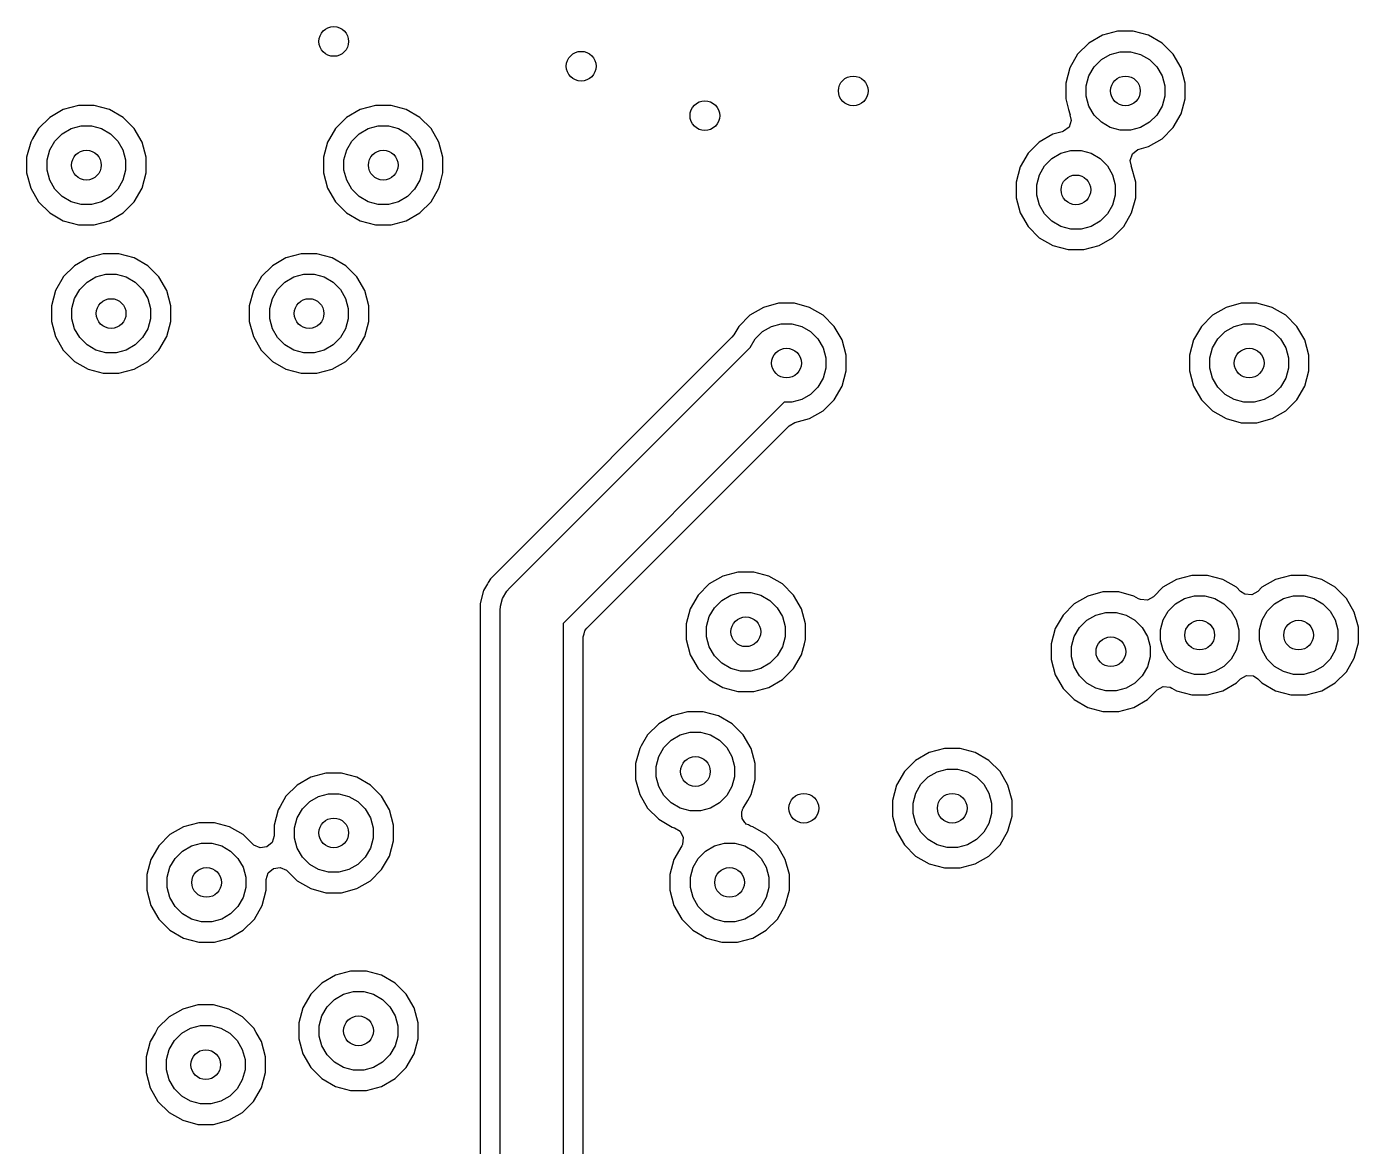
# Model space of a CAD drawing. Extents: x 0.98 to 8.09, y -3.46 to -0.83.
# Drawn here: x 4.533 to 5.063, y -1.975 to -1.53 of the extents above; entities that cross this region are included whole.
import ezdxf

# ---------------------------------------------------------------- set-up
doc = ezdxf.new("R2010")
doc.units = 0
doc.header["$MEASUREMENT"] = 0
doc.layers.add('BLACK', color=7, linetype='CONTINUOUS')

msp = doc.modelspace()

# ---------------------------------------------------------------- linework, layer by layer
at = {"layer": 'BLACK', "linetype": 'CONTINUOUS'}
for p, q in [((4.95588, -1.5361), (4.95145, -1.54052)), ((4.9613, -1.53297), (4.95588, -1.5361)), ((4.95588, -1.5361), (4.95588, -1.5361)), ((4.96734, -1.53135), (4.9613, -1.53297)), ((4.9613, -1.53297), (4.9613, -1.53297)), ((4.9613, -1.53297), (4.9613, -1.53297)), ((4.9736, -1.53135), (4.96734, -1.53135)), ((4.97965, -1.53297), (4.9736, -1.53135)), ((4.98507, -1.5361), (4.97965, -1.53297)), ((4.98949, -1.54052), (4.98507, -1.5361)), ((4.95145, -1.54052), (4.94832, -1.54594)), ((4.95145, -1.54052), (4.95145, -1.54052)), ((4.96089, -1.54262), (4.96445, -1.54057)), ((4.96445, -1.54057), (4.96842, -1.5395)), ((4.96842, -1.5395), (4.97253, -1.5395)), ((4.97253, -1.5395), (4.9765, -1.54057)), ((4.9765, -1.54057), (4.98006, -1.54262)), ((4.99262, -1.54594), (4.98949, -1.54052)), ((4.94832, -1.54594), (4.9467, -1.55199)), ((4.95592, -1.54909), (4.95798, -1.54553)), ((4.95798, -1.54553), (4.96089, -1.54262)), ((4.98006, -1.54262), (4.98297, -1.54553)), ((4.98297, -1.54553), (4.98502, -1.54909)), ((4.99424, -1.55199), (4.99262, -1.54594)), ((4.9467, -1.55199), (4.9467, -1.55825)), ((4.95486, -1.55306), (4.95592, -1.54909)), ((4.98502, -1.54909), (4.98609, -1.55306)), ((4.99424, -1.55825), (4.99424, -1.55199)), ((4.95486, -1.55717), (4.95486, -1.55306)), ((4.95592, -1.56114), (4.95486, -1.55717)), ((4.98609, -1.55717), (4.98502, -1.56114)), ((4.98609, -1.55306), (4.98609, -1.55717)), ((4.54791, -1.5625), (4.54249, -1.56563)), ((4.55396, -1.56088), (4.54791, -1.5625)), ((4.54791, -1.5625), (4.54791, -1.5625)), ((4.54791, -1.5625), (4.54791, -1.5625)), ((4.56022, -1.56088), (4.55396, -1.56088)), ((4.56626, -1.5625), (4.56022, -1.56088)), ((4.57168, -1.56563), (4.56626, -1.5625)), ((4.66602, -1.5625), (4.6606, -1.56563)), ((4.67207, -1.56088), (4.66602, -1.5625)), ((4.66602, -1.5625), (4.66602, -1.5625)), ((4.66602, -1.5625), (4.66602, -1.5625)), ((4.67833, -1.56088), (4.67207, -1.56088)), ((4.68437, -1.5625), (4.67833, -1.56088)), ((4.68979, -1.56563), (4.68437, -1.5625)), ((4.9467, -1.55825), (4.94784, -1.5625)), ((4.94784, -1.5625), (4.94832, -1.56429)), ((4.95798, -1.5647), (4.95592, -1.56114)), ((4.98502, -1.56114), (4.98297, -1.5647)), ((4.99262, -1.56429), (4.99424, -1.55825)), ((4.54249, -1.56563), (4.53807, -1.57005)), ((4.54249, -1.56563), (4.54249, -1.56563)), ((4.57611, -1.57005), (4.57168, -1.56563)), ((4.6606, -1.56563), (4.65618, -1.57005)), ((4.6606, -1.56563), (4.6606, -1.56563)), ((4.69422, -1.57005), (4.68979, -1.56563)), ((4.94892, -1.56687), (4.94802, -1.56947)), ((4.94832, -1.56429), (4.94845, -1.56459)), ((4.94845, -1.56459), (4.94837, -1.56462)), ((4.94837, -1.56462), (4.94892, -1.56687)), ((4.96089, -1.56761), (4.95798, -1.5647)), ((4.96445, -1.56967), (4.96089, -1.56761)), ((4.98006, -1.56761), (4.9765, -1.56967)), ((4.98297, -1.5647), (4.98006, -1.56761)), ((4.98949, -1.56971), (4.99262, -1.56429)), ((4.53807, -1.57005), (4.53571, -1.57414)), ((4.53807, -1.57005), (4.53807, -1.57005)), ((4.54459, -1.57506), (4.5475, -1.57215)), ((4.5475, -1.57215), (4.55106, -1.5701)), ((4.55106, -1.5701), (4.55503, -1.56903)), ((4.55503, -1.56903), (4.55914, -1.56903)), ((4.55914, -1.56903), (4.56311, -1.5701)), ((4.56311, -1.5701), (4.56667, -1.57215)), ((4.56667, -1.57215), (4.56958, -1.57506)), ((4.57923, -1.57547), (4.57611, -1.57005)), ((4.65618, -1.57005), (4.65382, -1.57414)), ((4.65618, -1.57005), (4.65618, -1.57005)), ((4.6627, -1.57506), (4.66561, -1.57215)), ((4.66561, -1.57215), (4.66917, -1.5701)), ((4.66917, -1.5701), (4.67314, -1.56903)), ((4.67314, -1.56903), (4.67725, -1.56903)), ((4.67725, -1.56903), (4.68122, -1.5701)), ((4.68122, -1.5701), (4.68478, -1.57215)), ((4.68478, -1.57215), (4.68769, -1.57506)), ((4.69734, -1.57547), (4.69422, -1.57005)), ((4.94161, -1.57234), (4.93619, -1.57547)), ((4.9453, -1.57135), (4.94161, -1.57234)), ((4.94586, -1.57117), (4.9453, -1.57135)), ((4.94802, -1.56947), (4.94586, -1.57117)), ((4.96842, -1.57073), (4.96445, -1.56967)), ((4.97253, -1.57073), (4.96842, -1.57073)), ((4.9765, -1.56967), (4.97253, -1.57073)), ((4.98507, -1.57414), (4.98949, -1.56971)), ((4.53494, -1.57547), (4.53332, -1.58152)), ((4.53571, -1.57414), (4.53494, -1.57547)), ((4.54147, -1.58259), (4.54254, -1.57862)), ((4.54254, -1.57862), (4.54459, -1.57506)), ((4.56958, -1.57506), (4.57164, -1.57862)), ((4.57164, -1.57862), (4.5727, -1.58259)), ((4.58085, -1.58152), (4.57923, -1.57547)), ((4.65305, -1.57547), (4.65143, -1.58152)), ((4.65382, -1.57414), (4.65305, -1.57547)), ((4.65958, -1.58259), (4.66065, -1.57862)), ((4.66065, -1.57862), (4.6627, -1.57506)), ((4.68769, -1.57506), (4.68975, -1.57862)), ((4.68975, -1.57862), (4.69081, -1.58259)), ((4.69896, -1.58152), (4.69734, -1.57547)), ((4.93619, -1.57547), (4.93177, -1.57989)), ((4.93619, -1.57547), (4.93619, -1.57547)), ((4.97324, -1.58014), (4.9754, -1.57844)), ((4.9754, -1.57844), (4.97596, -1.57826)), ((4.97596, -1.57826), (4.97965, -1.57727)), ((4.97965, -1.57727), (4.98507, -1.57414)), ((4.53332, -1.58152), (4.53332, -1.58777)), ((4.54147, -1.5867), (4.54147, -1.58259)), ((4.5727, -1.58259), (4.5727, -1.5867)), ((4.58085, -1.58777), (4.58085, -1.58152)), ((4.65143, -1.58152), (4.65143, -1.58777)), ((4.65958, -1.5867), (4.65958, -1.58259)), ((4.69081, -1.58259), (4.69081, -1.5867)), ((4.69896, -1.58777), (4.69896, -1.58152)), ((4.93177, -1.57989), (4.92864, -1.58531)), ((4.93177, -1.57989), (4.93177, -1.57989)), ((4.93829, -1.5849), (4.9412, -1.58199)), ((4.9412, -1.58199), (4.94476, -1.57994)), ((4.94476, -1.57994), (4.94873, -1.57887)), ((4.94873, -1.57887), (4.95284, -1.57887)), ((4.95284, -1.57887), (4.95681, -1.57994)), ((4.95681, -1.57994), (4.96037, -1.58199)), ((4.96037, -1.58199), (4.96328, -1.5849)), ((4.97234, -1.58274), (4.97324, -1.58014)), ((4.97289, -1.58499), (4.97234, -1.58274)), ((4.53332, -1.58777), (4.53494, -1.59382)), ((4.54254, -1.59067), (4.54147, -1.5867)), ((4.5727, -1.5867), (4.57164, -1.59067)), ((4.57923, -1.59382), (4.58085, -1.58777)), ((4.65143, -1.58777), (4.65305, -1.59382)), ((4.66065, -1.59067), (4.65958, -1.5867)), ((4.69081, -1.5867), (4.68975, -1.59067)), ((4.698, -1.59136), (4.69896, -1.58777)), ((4.92864, -1.58531), (4.92702, -1.59136)), ((4.92864, -1.58531), (4.92864, -1.58531)), ((4.93517, -1.59243), (4.93624, -1.58846)), ((4.93624, -1.58846), (4.93829, -1.5849)), ((4.96328, -1.5849), (4.96534, -1.58846)), ((4.96534, -1.58846), (4.9664, -1.59243)), ((4.97281, -1.58502), (4.97289, -1.58499)), ((4.97294, -1.58531), (4.97281, -1.58502)), ((4.97456, -1.59136), (4.97294, -1.58531)), ((4.97294, -1.58531), (4.97294, -1.58531)), ((4.97294, -1.58531), (4.97294, -1.58531)), ((4.53494, -1.59382), (4.53807, -1.59924)), ((4.54459, -1.59423), (4.54254, -1.59067)), ((4.5475, -1.59714), (4.54459, -1.59423)), ((4.56958, -1.59423), (4.56667, -1.59714)), ((4.57164, -1.59067), (4.56958, -1.59423)), ((4.57611, -1.59924), (4.57923, -1.59382)), ((4.65305, -1.59382), (4.65618, -1.59924)), ((4.6627, -1.59423), (4.66065, -1.59067)), ((4.66561, -1.59714), (4.6627, -1.59423)), ((4.68769, -1.59423), (4.68478, -1.59714)), ((4.68975, -1.59067), (4.68769, -1.59423)), ((4.69422, -1.59924), (4.69734, -1.59382)), ((4.69734, -1.59382), (4.698, -1.59136)), ((4.92702, -1.59136), (4.92702, -1.59762)), ((4.93517, -1.59654), (4.93517, -1.59243)), ((4.9664, -1.59243), (4.9664, -1.59654)), ((4.97456, -1.59762), (4.97456, -1.59136)), ((4.53807, -1.59924), (4.54249, -1.60366)), ((4.55106, -1.59919), (4.5475, -1.59714)), ((4.55503, -1.60026), (4.55106, -1.59919)), ((4.56311, -1.59919), (4.55914, -1.60026)), ((4.56667, -1.59714), (4.56311, -1.59919)), ((4.57168, -1.60366), (4.57611, -1.59924)), ((4.65618, -1.59924), (4.6606, -1.60366)), ((4.66917, -1.59919), (4.66561, -1.59714)), ((4.67314, -1.60026), (4.66917, -1.59919)), ((4.68122, -1.59919), (4.67725, -1.60026)), ((4.68478, -1.59714), (4.68122, -1.59919)), ((4.68979, -1.60366), (4.69422, -1.59924)), ((4.92702, -1.59762), (4.92864, -1.60366)), ((4.93624, -1.60051), (4.93517, -1.59654)), ((4.9664, -1.59654), (4.96534, -1.60051)), ((4.97294, -1.60366), (4.97456, -1.59762)), ((4.54249, -1.60366), (4.54791, -1.60679)), ((4.55914, -1.60026), (4.55503, -1.60026)), ((4.56626, -1.60679), (4.57168, -1.60366)), ((4.6606, -1.60366), (4.66602, -1.60679)), ((4.67725, -1.60026), (4.67314, -1.60026)), ((4.68437, -1.60679), (4.68979, -1.60366)), ((4.92864, -1.60366), (4.93177, -1.60908)), ((4.93829, -1.60407), (4.93624, -1.60051)), ((4.9412, -1.60698), (4.93829, -1.60407)), ((4.96328, -1.60407), (4.96037, -1.60698)), ((4.96534, -1.60051), (4.96328, -1.60407)), ((4.96981, -1.60908), (4.97294, -1.60366)), ((4.54791, -1.60679), (4.55396, -1.60841)), ((4.55396, -1.60841), (4.55396, -1.60841)), ((4.55396, -1.60841), (4.56022, -1.60841)), ((4.56022, -1.60841), (4.56626, -1.60679)), ((4.56022, -1.60841), (4.56022, -1.60841)), ((4.66602, -1.60679), (4.67207, -1.60841)), ((4.67207, -1.60841), (4.67207, -1.60841)), ((4.67207, -1.60841), (4.67833, -1.60841)), ((4.67833, -1.60841), (4.68437, -1.60679)), ((4.67833, -1.60841), (4.67833, -1.60841)), ((4.93177, -1.60908), (4.93619, -1.61351)), ((4.94476, -1.60904), (4.9412, -1.60698)), ((4.94873, -1.6101), (4.94476, -1.60904)), ((4.95284, -1.6101), (4.94873, -1.6101)), ((4.95681, -1.60904), (4.95284, -1.6101)), ((4.96037, -1.60698), (4.95681, -1.60904)), ((4.96538, -1.61351), (4.96981, -1.60908)), ((4.93619, -1.61351), (4.94161, -1.61664)), ((4.95996, -1.61664), (4.96538, -1.61351)), ((4.5638, -1.61993), (4.55776, -1.62155)), ((4.57006, -1.61993), (4.5638, -1.61993)), ((4.5761, -1.62155), (4.57006, -1.61993)), ((4.64254, -1.61993), (4.6365, -1.62155)), ((4.6488, -1.61993), (4.64254, -1.61993)), ((4.65484, -1.62155), (4.6488, -1.61993)), ((4.94161, -1.61664), (4.94766, -1.61826)), ((4.94766, -1.61826), (4.94766, -1.61826)), ((4.94766, -1.61826), (4.95392, -1.61826)), ((4.95392, -1.61826), (4.95996, -1.61664)), ((4.95392, -1.61826), (4.95392, -1.61826)), ((4.55234, -1.62468), (4.54791, -1.62911)), ((4.55776, -1.62155), (4.55234, -1.62468)), ((4.55234, -1.62468), (4.55234, -1.62468)), ((4.55776, -1.62155), (4.55776, -1.62155)), ((4.55776, -1.62155), (4.55776, -1.62155)), ((4.58152, -1.62468), (4.5761, -1.62155)), ((4.58595, -1.62911), (4.58152, -1.62468)), ((4.63108, -1.62468), (4.62665, -1.62911)), ((4.6365, -1.62155), (4.63108, -1.62468)), ((4.63108, -1.62468), (4.63108, -1.62468)), ((4.6365, -1.62155), (4.6365, -1.62155)), ((4.6365, -1.62155), (4.6365, -1.62155)), ((4.66026, -1.62468), (4.65484, -1.62155)), ((4.66469, -1.62911), (4.66026, -1.62468)), ((4.54782, -1.62926), (4.54478, -1.63453)), ((4.54791, -1.62911), (4.54782, -1.62926)), ((4.54791, -1.62911), (4.54791, -1.62911)), ((4.55444, -1.63411), (4.55734, -1.63121)), ((4.55734, -1.63121), (4.5609, -1.62915)), ((4.5609, -1.62915), (4.56487, -1.62809)), ((4.56487, -1.62809), (4.56898, -1.62809)), ((4.56898, -1.62809), (4.57296, -1.62915)), ((4.57296, -1.62915), (4.57652, -1.63121)), ((4.57652, -1.63121), (4.57942, -1.63411)), ((4.58908, -1.63453), (4.58595, -1.62911)), ((4.62656, -1.62926), (4.62352, -1.63453)), ((4.62665, -1.62911), (4.62656, -1.62926)), ((4.62665, -1.62911), (4.62665, -1.62911)), ((4.63318, -1.63411), (4.63608, -1.63121)), ((4.63608, -1.63121), (4.63964, -1.62915)), ((4.63964, -1.62915), (4.64361, -1.62809)), ((4.64361, -1.62809), (4.64772, -1.62809)), ((4.64772, -1.62809), (4.6517, -1.62915)), ((4.6517, -1.62915), (4.65526, -1.63121)), ((4.65526, -1.63121), (4.65816, -1.63411)), ((4.66782, -1.63453), (4.66469, -1.62911)), ((4.54478, -1.63453), (4.54316, -1.64057)), ((4.55238, -1.63767), (4.55444, -1.63411)), ((4.57942, -1.63411), (4.58148, -1.63767)), ((4.5907, -1.64057), (4.58908, -1.63453)), ((4.62352, -1.63453), (4.6219, -1.64057)), ((4.63112, -1.63767), (4.63318, -1.63411)), ((4.65816, -1.63411), (4.66022, -1.63767)), ((4.66944, -1.64057), (4.66782, -1.63453)), ((4.54316, -1.64057), (4.54316, -1.64683)), ((4.55132, -1.64165), (4.55238, -1.63767)), ((4.55132, -1.64576), (4.55132, -1.64165)), ((4.58148, -1.63767), (4.58254, -1.64165)), ((4.58254, -1.64165), (4.58254, -1.64576)), ((4.5907, -1.64683), (4.5907, -1.64057)), ((4.6219, -1.64057), (4.6219, -1.64683)), ((4.63006, -1.64165), (4.63112, -1.63767)), ((4.63006, -1.64576), (4.63006, -1.64165)), ((4.66022, -1.63767), (4.66128, -1.64165)), ((4.66128, -1.64165), (4.66128, -1.64576)), ((4.66944, -1.64683), (4.66944, -1.64057)), ((4.82646, -1.64124), (4.82104, -1.64437)), ((4.8325, -1.63962), (4.82646, -1.64124)), ((4.82646, -1.64124), (4.82646, -1.64124)), ((4.82646, -1.64124), (4.82646, -1.64124)), ((4.83876, -1.63962), (4.8325, -1.63962)), ((4.8448, -1.64124), (4.83876, -1.63962)), ((4.85022, -1.64437), (4.8448, -1.64124)), ((5.01051, -1.64124), (5.00509, -1.64437)), ((5.01656, -1.63962), (5.01051, -1.64124)), ((5.01051, -1.64124), (5.01051, -1.64124)), ((5.01051, -1.64124), (5.01051, -1.64124)), ((5.02281, -1.63962), (5.01656, -1.63962)), ((5.0275, -1.64087), (5.02281, -1.63962)), ((5.02886, -1.64124), (5.0275, -1.64087)), ((5.03428, -1.64437), (5.02886, -1.64124)), ((4.54316, -1.64683), (4.54478, -1.65287)), ((4.55238, -1.64973), (4.55132, -1.64576)), ((4.58254, -1.64576), (4.58148, -1.64973)), ((4.58908, -1.65287), (4.5907, -1.64683)), ((4.6219, -1.64683), (4.62352, -1.65287)), ((4.63112, -1.64973), (4.63006, -1.64576)), ((4.66128, -1.64576), (4.66022, -1.64973)), ((4.66782, -1.65287), (4.66944, -1.64683)), ((4.82104, -1.64437), (4.81661, -1.64879)), ((4.82104, -1.64437), (4.82104, -1.64437)), ((4.85465, -1.64879), (4.85022, -1.64437)), ((5.00509, -1.64437), (5.00067, -1.64879)), ((5.00509, -1.64437), (5.00509, -1.64437)), ((5.0387, -1.64879), (5.03428, -1.64437)), ((4.54478, -1.65287), (4.54791, -1.65829)), ((4.55444, -1.65329), (4.55238, -1.64973)), ((4.58148, -1.64973), (4.57942, -1.65329)), ((4.58595, -1.65829), (4.58908, -1.65287)), ((4.62352, -1.65287), (4.62665, -1.65829)), ((4.63318, -1.65329), (4.63112, -1.64973)), ((4.66022, -1.64973), (4.65816, -1.65329)), ((4.66469, -1.65829), (4.66782, -1.65287)), ((4.81469, -1.65212), (4.81392, -1.65313)), ((4.81661, -1.64879), (4.81469, -1.65212)), ((4.81661, -1.64879), (4.81661, -1.64879)), ((4.82314, -1.6538), (4.82604, -1.65089)), ((4.82604, -1.65089), (4.8296, -1.64884)), ((4.8296, -1.64884), (4.83357, -1.64777)), ((4.83357, -1.64777), (4.83769, -1.64777)), ((4.83769, -1.64777), (4.84166, -1.64884)), ((4.84166, -1.64884), (4.84522, -1.65089)), ((4.84522, -1.65089), (4.84812, -1.6538)), ((4.85778, -1.65421), (4.85465, -1.64879)), ((5.00067, -1.64879), (4.99754, -1.65421)), ((5.00067, -1.64879), (5.00067, -1.64879)), ((5.00719, -1.6538), (5.0101, -1.65089)), ((5.0101, -1.65089), (5.01366, -1.64884)), ((5.01366, -1.64884), (5.01763, -1.64777)), ((5.01763, -1.64777), (5.02174, -1.64777)), ((5.02174, -1.64777), (5.02571, -1.64884)), ((5.02571, -1.64884), (5.02927, -1.65089)), ((5.02927, -1.65089), (5.03218, -1.6538)), ((5.04183, -1.65421), (5.0387, -1.64879)), ((4.54791, -1.65829), (4.55234, -1.66272)), ((4.55734, -1.65619), (4.55444, -1.65329)), ((4.5609, -1.65825), (4.55734, -1.65619)), ((4.56487, -1.65931), (4.5609, -1.65825)), ((4.57296, -1.65825), (4.56898, -1.65931)), ((4.57652, -1.65619), (4.57296, -1.65825)), ((4.57942, -1.65329), (4.57652, -1.65619)), ((4.58152, -1.66272), (4.58595, -1.65829)), ((4.62665, -1.65829), (4.63108, -1.66272)), ((4.63608, -1.65619), (4.63318, -1.65329)), ((4.63964, -1.65825), (4.63608, -1.65619)), ((4.64361, -1.65931), (4.63964, -1.65825)), ((4.6517, -1.65825), (4.64772, -1.65931)), ((4.65526, -1.65619), (4.6517, -1.65825)), ((4.65816, -1.65329), (4.65526, -1.65619)), ((4.66026, -1.66272), (4.66469, -1.65829)), ((4.81392, -1.65313), (4.71783, -1.74921)), ((4.72541, -1.75297), (4.82116, -1.65723)), ((4.82116, -1.65723), (4.82314, -1.6538)), ((4.84812, -1.6538), (4.85018, -1.65736)), ((4.85018, -1.65736), (4.85124, -1.66133)), ((4.8594, -1.66026), (4.85778, -1.65421)), ((4.99754, -1.65421), (4.99592, -1.66026)), ((5.00407, -1.66133), (5.00514, -1.65736)), ((5.00514, -1.65736), (5.00719, -1.6538)), ((5.03218, -1.6538), (5.03423, -1.65736)), ((5.03423, -1.65736), (5.0353, -1.66133)), ((5.04345, -1.66026), (5.04183, -1.65421)), ((4.55234, -1.66272), (4.55776, -1.66585)), ((4.56898, -1.65931), (4.56487, -1.65931)), ((4.5761, -1.66585), (4.58152, -1.66272)), ((4.63108, -1.66272), (4.6365, -1.66585)), ((4.64772, -1.65931), (4.64361, -1.65931)), ((4.65484, -1.66585), (4.66026, -1.66272)), ((4.85124, -1.66133), (4.85124, -1.66544)), ((4.8594, -1.66651), (4.8594, -1.66026)), ((4.99592, -1.66026), (4.99592, -1.66651)), ((5.00407, -1.66544), (5.00407, -1.66133)), ((5.0353, -1.66133), (5.0353, -1.66544)), ((5.04345, -1.66651), (5.04345, -1.66026)), ((4.55776, -1.66585), (4.5638, -1.66747)), ((4.5638, -1.66747), (4.5638, -1.66747)), ((4.5638, -1.66747), (4.57006, -1.66747)), ((4.57006, -1.66747), (4.5761, -1.66585)), ((4.57006, -1.66747), (4.57006, -1.66747)), ((4.6365, -1.66585), (4.64254, -1.66747)), ((4.64254, -1.66747), (4.64254, -1.66747)), ((4.64254, -1.66747), (4.6488, -1.66747)), ((4.6488, -1.66747), (4.65484, -1.66585)), ((4.6488, -1.66747), (4.6488, -1.66747)), ((4.85124, -1.66544), (4.85018, -1.66941)), ((4.85778, -1.67256), (4.8594, -1.66651)), ((4.99592, -1.66651), (4.99754, -1.67256)), ((5.00514, -1.66941), (5.00407, -1.66544)), ((5.0353, -1.66544), (5.03423, -1.66941)), ((5.04183, -1.67256), (5.04345, -1.66651)), ((4.84812, -1.67297), (4.84522, -1.67588)), ((4.85018, -1.66941), (4.84812, -1.67297)), ((4.85465, -1.67798), (4.85778, -1.67256)), ((4.99754, -1.67256), (5.00067, -1.67798)), ((5.00719, -1.67297), (5.00514, -1.66941)), ((5.0101, -1.67588), (5.00719, -1.67297)), ((5.03218, -1.67297), (5.02927, -1.67588)), ((5.03423, -1.66941), (5.03218, -1.67297)), ((5.0387, -1.67798), (5.04183, -1.67256)), ((4.83474, -1.679), (4.74675, -1.76699)), ((4.83769, -1.679), (4.83474, -1.679)), ((4.84166, -1.67794), (4.83769, -1.679)), ((4.84522, -1.67588), (4.84166, -1.67794)), ((4.85022, -1.6824), (4.85465, -1.67798)), ((5.00067, -1.67798), (5.00509, -1.6824)), ((5.01366, -1.67794), (5.0101, -1.67588)), ((5.01763, -1.679), (5.01366, -1.67794)), ((5.02174, -1.679), (5.01763, -1.679)), ((5.02571, -1.67794), (5.02174, -1.679)), ((5.02927, -1.67588), (5.02571, -1.67794)), ((5.03428, -1.6824), (5.0387, -1.67798)), ((4.8448, -1.68553), (4.85022, -1.6824)), ((5.00509, -1.6824), (5.01051, -1.68553)), ((5.02886, -1.68553), (5.03428, -1.6824)), ((4.81182, -1.71326), (4.8367, -1.68838)), ((4.8367, -1.68838), (4.83889, -1.68712)), ((4.83889, -1.68712), (4.8448, -1.68553)), ((5.01051, -1.68553), (5.01656, -1.68715)), ((5.01656, -1.68715), (5.01656, -1.68715)), ((5.01656, -1.68715), (5.02281, -1.68715)), ((5.02281, -1.68715), (5.02886, -1.68553)), ((5.02281, -1.68715), (5.02281, -1.68715)), ((4.79154, -1.73354), (4.81182, -1.71326)), ((4.75787, -1.76721), (4.78792, -1.73717)), ((4.78792, -1.73717), (4.79154, -1.73354)), ((4.81027, -1.74819), (4.80485, -1.75132)), ((4.81632, -1.74657), (4.81027, -1.74819)), ((4.81027, -1.74819), (4.81027, -1.74819)), ((4.81027, -1.74819), (4.81027, -1.74819)), ((4.82258, -1.74657), (4.81632, -1.74657)), ((4.82862, -1.74819), (4.82258, -1.74657)), ((4.83404, -1.75132), (4.82862, -1.74819)), ((4.99687, -1.74789), (4.99083, -1.74951)), ((5.00313, -1.74789), (4.99687, -1.74789)), ((5.00917, -1.74951), (5.00313, -1.74789)), ((5.03624, -1.74789), (5.0302, -1.74951)), ((5.0425, -1.74789), (5.03624, -1.74789)), ((5.04854, -1.74951), (5.0425, -1.74789)), ((4.71662, -1.75132), (4.71513, -1.75389)), ((4.71699, -1.75067), (4.71662, -1.75132)), ((4.71662, -1.75132), (4.71662, -1.75132)), ((4.71783, -1.74921), (4.71699, -1.75067)), ((4.72434, -1.7542), (4.72541, -1.75297)), ((4.80485, -1.75132), (4.80043, -1.75574)), ((4.80485, -1.75132), (4.80485, -1.75132)), ((4.83847, -1.75574), (4.83404, -1.75132)), ((4.98541, -1.75263), (4.98162, -1.75642)), ((4.99083, -1.74951), (4.98541, -1.75263)), ((4.98541, -1.75263), (4.98541, -1.75263)), ((4.99083, -1.74951), (4.99083, -1.74951)), ((4.99083, -1.74951), (4.99083, -1.74951)), ((5.01459, -1.75263), (5.00917, -1.74951)), ((5.01623, -1.75427), (5.01459, -1.75263)), ((5.01459, -1.75263), (5.01459, -1.75263)), ((5.02478, -1.75263), (5.02314, -1.75427)), ((5.0302, -1.74951), (5.02478, -1.75263)), ((5.02478, -1.75263), (5.02478, -1.75263)), ((5.0302, -1.74951), (5.0302, -1.74951)), ((5.0302, -1.74951), (5.0302, -1.74951)), ((5.05396, -1.75263), (5.04854, -1.74951)), ((5.05839, -1.75706), (5.05396, -1.75263)), ((4.71513, -1.75389), (4.71373, -1.75911)), ((4.72186, -1.76018), (4.7227, -1.75703)), ((4.7227, -1.75703), (4.72434, -1.7542)), ((4.80043, -1.75574), (4.7973, -1.76116)), ((4.80043, -1.75574), (4.80043, -1.75574)), ((4.80695, -1.76075), (4.80986, -1.75784)), ((4.80986, -1.75784), (4.81342, -1.75579)), ((4.81342, -1.75579), (4.81739, -1.75472)), ((4.81739, -1.75472), (4.8215, -1.75472)), ((4.8215, -1.75472), (4.82547, -1.75579)), ((4.82547, -1.75579), (4.82903, -1.75784)), ((4.82903, -1.75784), (4.83194, -1.76075)), ((4.8416, -1.76116), (4.83847, -1.75574)), ((4.9555, -1.75611), (4.95008, -1.75924)), ((4.96154, -1.75449), (4.9555, -1.75611)), ((4.9555, -1.75611), (4.9555, -1.75611)), ((4.9555, -1.75611), (4.9555, -1.75611)), ((4.9678, -1.75449), (4.96154, -1.75449)), ((4.97384, -1.75611), (4.9678, -1.75449)), ((4.97573, -1.7572), (4.97384, -1.75611)), ((4.97646, -1.75754), (4.97573, -1.7572)), ((4.9792, -1.75774), (4.97646, -1.75754)), ((4.98162, -1.75642), (4.9792, -1.75774)), ((4.99041, -1.75916), (4.99397, -1.7571)), ((4.99397, -1.7571), (4.99794, -1.75604)), ((4.99794, -1.75604), (5.00206, -1.75604)), ((5.00206, -1.75604), (5.00603, -1.7571)), ((5.00603, -1.7571), (5.00959, -1.75916)), ((5.01798, -1.7554), (5.01623, -1.75427)), ((5.02072, -1.75559), (5.01798, -1.7554)), ((5.02314, -1.75427), (5.02072, -1.75559)), ((5.02978, -1.75916), (5.03334, -1.7571)), ((5.03334, -1.7571), (5.03731, -1.75604)), ((5.03731, -1.75604), (5.04143, -1.75604)), ((5.04143, -1.75604), (5.0454, -1.7571)), ((5.0454, -1.7571), (5.04896, -1.75916)), ((5.06152, -1.76248), (5.05839, -1.75706)), ((4.71373, -1.75911), (4.71373, -2.09578)), ((4.72175, -1.76181), (4.72186, -1.76018)), ((4.72175, -2.10112), (4.72175, -1.76181)), ((4.7973, -1.76116), (4.79568, -1.76721)), ((4.8049, -1.76431), (4.80695, -1.76075)), ((4.83194, -1.76075), (4.834, -1.76431)), ((4.84321, -1.76721), (4.8416, -1.76116)), ((4.94565, -1.76367), (4.94252, -1.76909)), ((4.95008, -1.75924), (4.94565, -1.76367)), ((4.94565, -1.76367), (4.94565, -1.76367)), ((4.95008, -1.75924), (4.95008, -1.75924)), ((4.95508, -1.76577), (4.95864, -1.76371)), ((4.95864, -1.76371), (4.96261, -1.76265)), ((4.96261, -1.76265), (4.96673, -1.76265)), ((4.96673, -1.76265), (4.9707, -1.76371)), ((4.9707, -1.76371), (4.97426, -1.76577)), ((4.98545, -1.76563), (4.98751, -1.76207)), ((4.98751, -1.76207), (4.99041, -1.75916)), ((5.00959, -1.75916), (5.01249, -1.76207)), ((5.01249, -1.76207), (5.01455, -1.76563)), ((5.02482, -1.76563), (5.02688, -1.76207)), ((5.02688, -1.76207), (5.02978, -1.75916)), ((5.04896, -1.75916), (5.05186, -1.76207)), ((5.05186, -1.76207), (5.05392, -1.76563)), ((5.06314, -1.76852), (5.06152, -1.76248)), ((4.74675, -1.76699), (4.74675, -2.1063)), ((4.75555, -1.76969), (4.7562, -1.76888)), ((4.7562, -1.76888), (4.75787, -1.76721)), ((4.79568, -1.76721), (4.79568, -1.77347)), ((4.80383, -1.76828), (4.8049, -1.76431)), ((4.80383, -1.77239), (4.80383, -1.76828)), ((4.834, -1.76431), (4.83506, -1.76828)), ((4.83506, -1.76828), (4.83506, -1.77239)), ((4.84321, -1.77347), (4.84321, -1.76721)), ((4.94252, -1.76909), (4.9409, -1.77513)), ((4.95012, -1.77223), (4.95218, -1.76867)), ((4.95218, -1.76867), (4.95508, -1.76577)), ((4.97426, -1.76577), (4.97716, -1.76867)), ((4.97716, -1.76867), (4.97922, -1.77223)), ((4.98439, -1.7696), (4.98545, -1.76563)), ((5.01455, -1.76563), (5.01561, -1.7696)), ((5.02376, -1.7696), (5.02482, -1.76563)), ((5.05392, -1.76563), (5.05498, -1.7696)), ((5.06314, -1.77478), (5.06314, -1.76852)), ((4.75477, -1.77233), (4.75511, -1.77117)), ((4.75477, -1.8228), (4.75477, -1.77233)), ((4.75511, -1.77117), (4.75537, -1.76999)), ((4.75537, -1.76999), (4.75552, -1.7698)), ((4.75552, -1.7698), (4.75555, -1.76969)), ((4.79568, -1.77347), (4.7973, -1.77951)), ((4.8049, -1.77636), (4.80383, -1.77239)), ((4.83506, -1.77239), (4.834, -1.77636)), ((4.84277, -1.77513), (4.84321, -1.77347)), ((4.94906, -1.77621), (4.95012, -1.77223)), ((4.97922, -1.77223), (4.98028, -1.77621)), ((4.98439, -1.77371), (4.98439, -1.7696)), ((4.98545, -1.77768), (4.98439, -1.77371)), ((5.01561, -1.77371), (5.01455, -1.77768)), ((5.01561, -1.7696), (5.01561, -1.77371)), ((5.02376, -1.77371), (5.02376, -1.7696)), ((5.02482, -1.77768), (5.02376, -1.77371)), ((5.05498, -1.77371), (5.05392, -1.77768)), ((5.05498, -1.7696), (5.05498, -1.77371)), ((5.06152, -1.78083), (5.06314, -1.77478)), ((4.7973, -1.77951), (4.80043, -1.78493)), ((4.80695, -1.77992), (4.8049, -1.77636)), ((4.80986, -1.78283), (4.80695, -1.77992)), ((4.83194, -1.77992), (4.82903, -1.78283)), ((4.834, -1.77636), (4.83194, -1.77992)), ((4.83847, -1.78493), (4.8416, -1.77951)), ((4.8416, -1.77951), (4.84277, -1.77513)), ((4.9409, -1.77513), (4.9409, -1.78139)), ((4.94906, -1.78032), (4.94906, -1.77621)), ((4.98028, -1.77621), (4.98028, -1.78032)), ((4.98751, -1.78124), (4.98545, -1.77768)), ((5.01455, -1.77768), (5.01249, -1.78124)), ((5.02688, -1.78124), (5.02482, -1.77768)), ((5.05392, -1.77768), (5.05186, -1.78124)), ((4.80043, -1.78493), (4.80485, -1.78936)), ((4.81342, -1.78489), (4.80986, -1.78283)), ((4.81739, -1.78595), (4.81342, -1.78489)), ((4.82547, -1.78489), (4.8215, -1.78595)), ((4.82903, -1.78283), (4.82547, -1.78489)), ((4.83404, -1.78936), (4.83847, -1.78493)), ((4.9409, -1.78139), (4.94252, -1.78743)), ((4.95012, -1.78429), (4.94906, -1.78032)), ((4.95218, -1.78785), (4.95012, -1.78429)), ((4.97922, -1.78429), (4.97716, -1.78785)), ((4.98028, -1.78032), (4.97922, -1.78429)), ((4.99041, -1.78415), (4.98751, -1.78124)), ((4.99397, -1.7862), (4.99041, -1.78415)), ((5.00959, -1.78415), (5.00603, -1.7862)), ((5.01249, -1.78124), (5.00959, -1.78415)), ((5.02978, -1.78415), (5.02688, -1.78124)), ((5.03334, -1.7862), (5.02978, -1.78415)), ((5.04896, -1.78415), (5.0454, -1.7862)), ((5.05186, -1.78124), (5.04896, -1.78415)), ((5.05839, -1.78625), (5.06152, -1.78083)), ((4.80485, -1.78936), (4.81027, -1.79248)), ((4.8215, -1.78595), (4.81739, -1.78595)), ((4.82862, -1.79248), (4.83404, -1.78936)), ((4.94252, -1.78743), (4.94565, -1.79285)), ((4.95508, -1.79075), (4.95218, -1.78785)), ((4.95864, -1.79281), (4.95508, -1.79075)), ((4.97426, -1.79075), (4.9707, -1.79281)), ((4.97716, -1.78785), (4.97426, -1.79075)), ((4.99794, -1.78727), (4.99397, -1.7862)), ((5.00206, -1.78727), (4.99794, -1.78727)), ((5.00603, -1.7862), (5.00206, -1.78727)), ((5.00917, -1.7938), (5.01459, -1.79067)), ((5.01459, -1.79067), (5.01623, -1.78903)), ((5.01623, -1.78903), (5.01865, -1.78771)), ((5.01865, -1.78771), (5.02139, -1.78791)), ((5.02139, -1.78791), (5.02314, -1.78903)), ((5.02314, -1.78903), (5.02478, -1.79067)), ((5.02478, -1.79067), (5.0302, -1.7938)), ((5.03731, -1.78727), (5.03334, -1.7862)), ((5.04143, -1.78727), (5.03731, -1.78727)), ((5.0454, -1.7862), (5.04143, -1.78727)), ((5.04854, -1.7938), (5.05396, -1.79067)), ((5.05396, -1.79067), (5.05839, -1.78625)), ((4.81027, -1.79248), (4.81632, -1.7941)), ((4.81632, -1.7941), (4.81632, -1.7941)), ((4.81632, -1.7941), (4.82258, -1.7941)), ((4.82258, -1.7941), (4.82862, -1.79248)), ((4.82258, -1.7941), (4.82258, -1.7941)), ((4.94565, -1.79285), (4.95008, -1.79728)), ((4.96261, -1.79387), (4.95864, -1.79281)), ((4.96673, -1.79387), (4.96261, -1.79387)), ((4.9707, -1.79281), (4.96673, -1.79387)), ((4.97926, -1.79728), (4.98305, -1.79349)), ((4.98305, -1.79349), (4.98547, -1.79217)), ((4.98547, -1.79217), (4.98821, -1.79237)), ((4.98821, -1.79237), (4.98894, -1.79272)), ((4.98894, -1.79272), (4.99083, -1.7938)), ((4.99083, -1.7938), (4.99687, -1.79542)), ((4.99687, -1.79542), (4.99687, -1.79542)), ((4.99687, -1.79542), (5.00313, -1.79542)), ((5.00313, -1.79542), (5.00917, -1.7938)), ((5.00313, -1.79542), (5.00313, -1.79542)), ((5.0302, -1.7938), (5.03624, -1.79542)), ((5.03624, -1.79542), (5.03624, -1.79542)), ((5.03624, -1.79542), (5.0425, -1.79542)), ((5.0425, -1.79542), (5.04854, -1.7938)), ((5.0425, -1.79542), (5.0425, -1.79542)), ((4.95008, -1.79728), (4.9555, -1.80041)), ((4.9555, -1.80041), (4.96154, -1.80203)), ((4.9678, -1.80203), (4.97384, -1.80041)), ((4.97384, -1.80041), (4.97926, -1.79728)), ((4.7902, -1.80378), (4.78478, -1.80691)), ((4.79625, -1.80216), (4.7902, -1.80378)), ((4.7902, -1.80378), (4.7902, -1.80378)), ((4.7902, -1.80378), (4.7902, -1.80378)), ((4.80251, -1.80216), (4.79625, -1.80216)), ((4.80855, -1.80378), (4.80251, -1.80216)), ((4.81397, -1.80691), (4.80855, -1.80378)), ((4.96154, -1.80203), (4.96154, -1.80203)), ((4.96154, -1.80203), (4.9678, -1.80203)), ((4.9678, -1.80203), (4.9678, -1.80203)), ((4.78036, -1.81134), (4.7778, -1.81577)), ((4.78478, -1.80691), (4.78036, -1.81134)), ((4.78036, -1.81134), (4.78036, -1.81134)), ((4.78478, -1.80691), (4.78478, -1.80691)), ((4.78979, -1.81344), (4.79335, -1.81138)), ((4.79335, -1.81138), (4.79732, -1.81032)), ((4.79732, -1.81032), (4.80143, -1.81032)), ((4.80143, -1.81032), (4.8054, -1.81138)), ((4.8054, -1.81138), (4.80896, -1.81344)), ((4.8184, -1.81134), (4.81397, -1.80691)), ((4.82153, -1.81676), (4.8184, -1.81134)), ((4.77723, -1.81676), (4.77561, -1.8228)), ((4.7778, -1.81577), (4.77723, -1.81676)), ((4.78483, -1.81991), (4.78688, -1.81635)), ((4.78688, -1.81635), (4.78979, -1.81344)), ((4.80896, -1.81344), (4.81187, -1.81635)), ((4.81187, -1.81635), (4.81393, -1.81991)), ((4.82315, -1.8228), (4.82153, -1.81676)), ((4.89845, -1.81678), (4.8924, -1.8184)), ((4.9047, -1.81678), (4.89845, -1.81678)), ((4.91075, -1.8184), (4.9047, -1.81678)), ((4.78376, -1.82388), (4.78483, -1.81991)), ((4.81393, -1.81991), (4.81499, -1.82388)), ((4.88698, -1.82153), (4.88256, -1.82596)), ((4.8924, -1.8184), (4.88698, -1.82153)), ((4.88698, -1.82153), (4.88698, -1.82153)), ((4.8924, -1.8184), (4.8924, -1.8184)), ((4.8924, -1.8184), (4.8924, -1.8184)), ((4.91617, -1.82153), (4.91075, -1.8184)), ((4.92059, -1.82596), (4.91617, -1.82153)), ((4.65238, -1.82663), (4.64634, -1.82825)), ((4.65864, -1.82663), (4.65238, -1.82663)), ((4.66469, -1.82825), (4.65864, -1.82663)), ((4.75477, -2.10353), (4.75477, -1.8228)), ((4.77561, -1.8228), (4.77561, -1.82906)), ((4.78376, -1.82799), (4.78376, -1.82388)), ((4.81499, -1.82388), (4.81499, -1.82799)), ((4.82315, -1.82906), (4.82315, -1.8228)), ((4.88256, -1.82596), (4.87943, -1.83138)), ((4.88256, -1.82596), (4.88256, -1.82596)), ((4.89199, -1.82806), (4.89555, -1.826)), ((4.89555, -1.826), (4.89952, -1.82494)), ((4.89952, -1.82494), (4.90363, -1.82494)), ((4.90363, -1.82494), (4.9076, -1.826)), ((4.9076, -1.826), (4.91116, -1.82806)), ((4.92372, -1.83138), (4.92059, -1.82596)), ((4.64092, -1.83137), (4.63649, -1.8358)), ((4.64634, -1.82825), (4.64092, -1.83137)), ((4.64092, -1.83137), (4.64092, -1.83137)), ((4.64634, -1.82825), (4.64634, -1.82825)), ((4.64634, -1.82825), (4.64634, -1.82825)), ((4.67011, -1.83137), (4.66469, -1.82825)), ((4.67453, -1.8358), (4.67011, -1.83137)), ((4.77561, -1.82906), (4.77723, -1.83511)), ((4.78483, -1.83196), (4.78376, -1.82799)), ((4.78688, -1.83552), (4.78483, -1.83196)), ((4.81393, -1.83196), (4.81187, -1.83552)), ((4.81499, -1.82799), (4.81393, -1.83196)), ((4.82153, -1.83511), (4.82315, -1.82906)), ((4.87943, -1.83138), (4.87781, -1.83742)), ((4.88703, -1.83452), (4.88908, -1.83096)), ((4.88908, -1.83096), (4.89199, -1.82806)), ((4.91116, -1.82806), (4.91407, -1.83096)), ((4.91407, -1.83096), (4.91612, -1.83452)), ((4.92534, -1.83742), (4.92372, -1.83138)), ((4.63649, -1.8358), (4.63413, -1.83988)), ((4.63649, -1.8358), (4.63649, -1.8358)), ((4.64302, -1.84081), (4.64593, -1.8379)), ((4.64593, -1.8379), (4.64949, -1.83584)), ((4.64949, -1.83584), (4.65346, -1.83478)), ((4.65346, -1.83478), (4.65757, -1.83478)), ((4.65757, -1.83478), (4.66154, -1.83584)), ((4.66154, -1.83584), (4.6651, -1.8379)), ((4.6651, -1.8379), (4.66801, -1.84081)), ((4.67766, -1.84122), (4.67453, -1.8358)), ((4.77723, -1.83511), (4.78036, -1.84053)), ((4.78979, -1.83843), (4.78688, -1.83552)), ((4.79335, -1.84048), (4.78979, -1.83843)), ((4.80896, -1.83843), (4.8054, -1.84048)), ((4.81187, -1.83552), (4.80896, -1.83843)), ((4.8184, -1.84053), (4.82019, -1.83742)), ((4.82019, -1.83742), (4.82153, -1.83511)), ((4.87781, -1.83742), (4.87781, -1.84368)), ((4.88596, -1.8385), (4.88703, -1.83452)), ((4.91612, -1.83452), (4.91719, -1.8385)), ((4.92534, -1.84368), (4.92534, -1.83742)), ((4.63336, -1.84122), (4.63174, -1.84726)), ((4.63413, -1.83988), (4.63336, -1.84122)), ((4.64096, -1.84437), (4.64302, -1.84081)), ((4.66801, -1.84081), (4.67006, -1.84437)), ((4.67928, -1.84726), (4.67766, -1.84122)), ((4.78036, -1.84053), (4.78478, -1.84495)), ((4.79732, -1.84155), (4.79335, -1.84048)), ((4.80143, -1.84155), (4.79732, -1.84155)), ((4.8054, -1.84048), (4.80143, -1.84155)), ((4.81779, -1.8438), (4.81791, -1.84284)), ((4.81786, -1.84186), (4.8181, -1.84126)), ((4.81791, -1.84284), (4.81786, -1.84186)), ((4.8181, -1.84126), (4.81812, -1.84107)), ((4.81812, -1.84107), (4.81837, -1.84057)), ((4.81837, -1.84057), (4.8184, -1.84053)), ((4.8184, -1.84053), (4.8184, -1.84053)), ((4.87781, -1.84368), (4.87943, -1.84973)), ((4.88596, -1.84261), (4.88596, -1.8385)), ((4.88703, -1.84658), (4.88596, -1.84261)), ((4.91719, -1.84261), (4.91612, -1.84658)), ((4.91719, -1.8385), (4.91719, -1.84261)), ((4.92372, -1.84973), (4.92534, -1.84368)), ((4.59573, -1.84793), (4.59031, -1.85106)), ((4.60177, -1.84631), (4.59573, -1.84793)), ((4.59573, -1.84793), (4.59573, -1.84793)), ((4.59573, -1.84793), (4.59573, -1.84793)), ((4.60803, -1.84631), (4.60177, -1.84631)), ((4.61408, -1.84793), (4.60803, -1.84631)), ((4.6195, -1.85106), (4.61408, -1.84793)), ((4.63174, -1.84726), (4.63174, -1.84726)), ((4.63174, -1.84726), (4.63174, -1.85152)), ((4.6399, -1.84834), (4.64096, -1.84437)), ((4.6399, -1.85245), (4.6399, -1.84834)), ((4.67006, -1.84437), (4.67113, -1.84834)), ((4.67113, -1.84834), (4.67113, -1.85245)), ((4.67928, -1.85352), (4.67928, -1.84726)), ((4.78478, -1.84495), (4.7902, -1.84808)), ((4.7902, -1.84808), (4.7902, -1.84808)), ((4.7902, -1.84808), (4.79055, -1.84817)), ((4.79055, -1.84817), (4.79103, -1.8483)), ((4.79103, -1.8483), (4.79337, -1.84973)), ((4.81798, -1.84419), (4.81779, -1.8438)), ((4.818, -1.84461), (4.81798, -1.84419)), ((4.81857, -1.8454), (4.818, -1.84461)), ((4.819, -1.84628), (4.81857, -1.8454)), ((4.81936, -1.8465), (4.819, -1.84628)), ((4.8196, -1.84684), (4.81936, -1.8465)), ((4.82051, -1.8472), (4.8196, -1.84684)), ((4.82134, -1.84771), (4.82051, -1.8472)), ((4.82217, -1.84793), (4.82134, -1.84771)), ((4.82759, -1.85106), (4.82217, -1.84793)), ((4.88908, -1.85014), (4.88703, -1.84658)), ((4.91612, -1.84658), (4.91407, -1.85014)), ((4.59031, -1.85106), (4.58588, -1.85548)), ((4.59031, -1.85106), (4.59031, -1.85106)), ((4.62341, -1.85497), (4.6195, -1.85106)), ((4.6195, -1.85106), (4.6195, -1.85106)), ((4.63097, -1.85416), (4.62889, -1.85596)), ((4.63174, -1.85152), (4.63097, -1.85416)), ((4.64096, -1.85642), (4.6399, -1.85245)), ((4.67113, -1.85245), (4.67006, -1.85642)), ((4.67766, -1.85957), (4.67928, -1.85352)), ((4.79337, -1.84973), (4.79458, -1.85221)), ((4.79458, -1.85221), (4.79425, -1.85494)), ((4.83201, -1.85549), (4.82759, -1.85106)), ((4.87943, -1.84973), (4.88256, -1.85514)), ((4.89199, -1.85304), (4.88908, -1.85014)), ((4.89555, -1.8551), (4.89199, -1.85304)), ((4.91116, -1.85304), (4.9076, -1.8551)), ((4.91407, -1.85014), (4.91116, -1.85304)), ((4.92059, -1.85514), (4.92372, -1.84973)), ((4.58352, -1.85957), (4.58275, -1.8609)), ((4.58588, -1.85549), (4.58352, -1.85957)), ((4.58588, -1.85548), (4.58588, -1.85549)), ((4.59241, -1.86049), (4.59531, -1.85759)), ((4.59531, -1.85759), (4.59888, -1.85553)), ((4.59888, -1.85553), (4.60285, -1.85447)), ((4.60285, -1.85447), (4.60696, -1.85447)), ((4.60696, -1.85447), (4.61093, -1.85553)), ((4.61093, -1.85553), (4.61449, -1.85759)), ((4.61449, -1.85759), (4.6174, -1.86049)), ((4.62367, -1.85521), (4.62341, -1.85497)), ((4.62617, -1.85635), (4.62367, -1.85521)), ((4.62889, -1.85596), (4.62617, -1.85635)), ((4.64302, -1.85998), (4.64096, -1.85642)), ((4.67006, -1.85642), (4.66801, -1.85998)), ((4.67453, -1.86499), (4.67766, -1.85957)), ((4.79399, -1.85546), (4.79084, -1.8609)), ((4.79425, -1.85494), (4.79399, -1.85546)), ((4.8005, -1.86049), (4.80341, -1.85759)), ((4.80341, -1.85759), (4.80697, -1.85553)), ((4.80697, -1.85553), (4.81094, -1.85447)), ((4.81094, -1.85447), (4.81505, -1.85447)), ((4.81505, -1.85447), (4.81902, -1.85553)), ((4.81902, -1.85553), (4.82258, -1.85759)), ((4.82258, -1.85759), (4.82549, -1.86049)), ((4.83514, -1.8609), (4.83201, -1.85549)), ((4.88256, -1.85514), (4.88698, -1.85957)), ((4.88698, -1.85957), (4.8924, -1.8627)), ((4.89952, -1.85616), (4.89555, -1.8551)), ((4.90363, -1.85616), (4.89952, -1.85616)), ((4.9076, -1.8551), (4.90363, -1.85616)), ((4.91075, -1.8627), (4.91617, -1.85957)), ((4.91617, -1.85957), (4.92059, -1.85514)), ((4.58275, -1.8609), (4.58113, -1.86695)), ((4.58929, -1.86802), (4.59035, -1.86405)), ((4.59035, -1.86405), (4.59241, -1.86049)), ((4.6174, -1.86049), (4.61945, -1.86405)), ((4.61945, -1.86405), (4.62051, -1.86802)), ((4.62944, -1.86631), (4.63152, -1.86451)), ((4.63152, -1.86451), (4.63425, -1.86412)), ((4.63425, -1.86412), (4.63675, -1.86526)), ((4.64593, -1.86289), (4.64302, -1.85998)), ((4.64949, -1.86494), (4.64593, -1.86289)), ((4.65346, -1.86601), (4.64949, -1.86494)), ((4.66154, -1.86494), (4.65757, -1.86601)), ((4.6651, -1.86289), (4.66154, -1.86494)), ((4.66801, -1.85998), (4.6651, -1.86289)), ((4.79084, -1.8609), (4.78922, -1.86695)), ((4.79084, -1.8609), (4.79084, -1.8609)), ((4.79738, -1.86802), (4.79844, -1.86405)), ((4.79844, -1.86405), (4.8005, -1.86049)), ((4.82549, -1.86049), (4.82754, -1.86405)), ((4.82754, -1.86405), (4.82861, -1.86802)), ((4.83676, -1.86695), (4.83514, -1.8609)), ((4.8924, -1.8627), (4.89845, -1.86432)), ((4.89845, -1.86432), (4.89845, -1.86432)), ((4.89845, -1.86432), (4.9047, -1.86432)), ((4.9047, -1.86432), (4.91075, -1.8627)), ((4.9047, -1.86432), (4.9047, -1.86432)), ((4.58113, -1.86695), (4.58113, -1.87321)), ((4.58929, -1.87213), (4.58929, -1.86802)), ((4.62051, -1.86802), (4.62051, -1.87213)), ((4.62867, -1.86895), (4.62944, -1.86631)), ((4.62867, -1.87321), (4.62867, -1.86895)), ((4.63675, -1.86526), (4.637, -1.8655)), ((4.637, -1.8655), (4.64092, -1.86941)), ((4.64092, -1.86941), (4.64634, -1.87254)), ((4.65757, -1.86601), (4.65346, -1.86601)), ((4.66469, -1.87254), (4.67011, -1.86941)), ((4.67011, -1.86941), (4.67453, -1.86499)), ((4.78922, -1.86695), (4.78922, -1.87321)), ((4.79738, -1.87213), (4.79738, -1.86802)), ((4.82861, -1.86802), (4.82861, -1.87213)), ((4.83676, -1.87321), (4.83676, -1.86695)), ((4.58113, -1.87321), (4.58275, -1.87925)), ((4.59035, -1.87611), (4.58929, -1.87213)), ((4.62051, -1.87213), (4.61945, -1.87611)), ((4.62705, -1.87925), (4.62867, -1.87321)), ((4.64634, -1.87254), (4.65238, -1.87416)), ((4.65238, -1.87416), (4.65238, -1.87416)), ((4.65238, -1.87416), (4.65864, -1.87416)), ((4.65864, -1.87416), (4.66469, -1.87254)), ((4.65864, -1.87416), (4.65864, -1.87416)), ((4.78922, -1.87321), (4.79084, -1.87925)), ((4.79844, -1.87611), (4.79738, -1.87213)), ((4.82861, -1.87213), (4.82754, -1.87611)), ((4.83514, -1.87925), (4.83676, -1.87321)), ((4.58275, -1.87925), (4.58588, -1.88467)), ((4.59241, -1.87967), (4.59035, -1.87611)), ((4.59531, -1.88257), (4.59241, -1.87967)), ((4.6174, -1.87967), (4.61449, -1.88257)), ((4.61945, -1.87611), (4.6174, -1.87967)), ((4.62392, -1.88467), (4.62705, -1.87925)), ((4.79084, -1.87925), (4.79397, -1.88467)), ((4.8005, -1.87967), (4.79844, -1.87611)), ((4.80341, -1.88257), (4.8005, -1.87967)), ((4.82549, -1.87967), (4.82258, -1.88257)), ((4.82754, -1.87611), (4.82549, -1.87967)), ((4.83201, -1.88467), (4.83514, -1.87925)), ((4.58588, -1.88467), (4.59031, -1.8891)), ((4.59888, -1.88463), (4.59531, -1.88257)), ((4.60285, -1.88569), (4.59888, -1.88463)), ((4.60696, -1.88569), (4.60285, -1.88569)), ((4.61093, -1.88463), (4.60696, -1.88569)), ((4.61449, -1.88257), (4.61093, -1.88463)), ((4.6195, -1.8891), (4.62392, -1.88467)), ((4.79397, -1.88467), (4.7984, -1.8891)), ((4.80697, -1.88463), (4.80341, -1.88257)), ((4.81094, -1.88569), (4.80697, -1.88463)), ((4.81505, -1.88569), (4.81094, -1.88569)), ((4.81902, -1.88463), (4.81505, -1.88569)), ((4.82258, -1.88257), (4.81902, -1.88463)), ((4.82759, -1.8891), (4.83201, -1.88467)), ((4.59031, -1.8891), (4.59573, -1.89223)), ((4.61408, -1.89223), (4.6195, -1.8891)), ((4.7984, -1.8891), (4.80382, -1.89223)), ((4.82217, -1.89223), (4.82759, -1.8891)), ((4.59573, -1.89223), (4.60177, -1.89385)), ((4.60177, -1.89385), (4.60177, -1.89385)), ((4.60177, -1.89385), (4.60803, -1.89385)), ((4.60803, -1.89385), (4.61408, -1.89223)), ((4.60803, -1.89385), (4.60803, -1.89385)), ((4.80382, -1.89223), (4.80986, -1.89385)), ((4.80986, -1.89385), (4.80986, -1.89385)), ((4.80986, -1.89385), (4.81612, -1.89385)), ((4.81612, -1.89385), (4.82217, -1.89223)), ((4.81612, -1.89385), (4.81612, -1.89385)), ((4.65618, -1.90699), (4.65076, -1.91012)), ((4.66223, -1.90537), (4.65618, -1.90699)), ((4.65618, -1.90699), (4.65618, -1.90699)), ((4.65618, -1.90699), (4.65618, -1.90699)), ((4.66848, -1.90537), (4.66223, -1.90537)), ((4.67453, -1.90699), (4.66848, -1.90537)), ((4.67995, -1.91012), (4.67453, -1.90699)), ((4.65076, -1.91012), (4.64634, -1.91454)), ((4.65076, -1.91012), (4.65076, -1.91012)), ((4.68437, -1.91454), (4.67995, -1.91012)), ((4.64634, -1.91454), (4.64321, -1.91996)), ((4.64634, -1.91454), (4.64634, -1.91454)), ((4.65286, -1.91955), (4.65577, -1.91664)), ((4.65577, -1.91664), (4.65933, -1.91458)), ((4.65933, -1.91458), (4.6633, -1.91352)), ((4.6633, -1.91352), (4.66741, -1.91352)), ((4.66741, -1.91352), (4.67138, -1.91458)), ((4.67138, -1.91458), (4.67494, -1.91664)), ((4.67494, -1.91664), (4.67785, -1.91955)), ((4.6875, -1.91996), (4.68437, -1.91454)), ((4.59541, -1.92045), (4.58999, -1.92358)), ((4.60145, -1.91883), (4.59541, -1.92045)), ((4.59541, -1.92045), (4.59541, -1.92045)), ((4.59541, -1.92045), (4.59541, -1.92045)), ((4.60771, -1.91883), (4.60145, -1.91883)), ((4.61376, -1.92045), (4.60771, -1.91883)), ((4.61918, -1.92358), (4.61376, -1.92045)), ((4.64321, -1.91996), (4.64159, -1.926)), ((4.64974, -1.92708), (4.65081, -1.92311)), ((4.65081, -1.92311), (4.65286, -1.91955)), ((4.67785, -1.91955), (4.6799, -1.92311)), ((4.6799, -1.92311), (4.68097, -1.92708)), ((4.68912, -1.926), (4.6875, -1.91996)), ((4.58556, -1.928), (4.58453, -1.9298)), ((4.58999, -1.92358), (4.58556, -1.928)), ((4.58556, -1.928), (4.58556, -1.928)), ((4.58999, -1.92358), (4.58999, -1.92358)), ((4.595, -1.9301), (4.59856, -1.92805)), ((4.59856, -1.92805), (4.60253, -1.92698)), ((4.60253, -1.92698), (4.60664, -1.92698)), ((4.60664, -1.92698), (4.61061, -1.92805)), ((4.61061, -1.92805), (4.61417, -1.9301)), ((4.6216, -1.926), (4.61918, -1.92358)), ((4.6236, -1.928), (4.6216, -1.926)), ((4.62366, -1.9281), (4.6236, -1.928)), ((4.62367, -1.92813), (4.62366, -1.9281)), ((4.62464, -1.9298), (4.62367, -1.92813)), ((4.64159, -1.926), (4.64159, -1.93226)), ((4.64974, -1.93119), (4.64974, -1.92708)), ((4.68097, -1.92708), (4.68097, -1.93119)), ((4.68912, -1.93226), (4.68912, -1.926)), ((4.58244, -1.93342), (4.58082, -1.93947)), ((4.58453, -1.9298), (4.58244, -1.93342)), ((4.59003, -1.93657), (4.59209, -1.93301)), ((4.59209, -1.93301), (4.595, -1.9301)), ((4.61417, -1.9301), (4.61708, -1.93301)), ((4.61708, -1.93301), (4.61913, -1.93657)), ((4.62673, -1.93342), (4.62464, -1.9298)), ((4.62835, -1.93947), (4.62673, -1.93342)), ((4.64159, -1.93226), (4.64321, -1.93831)), ((4.65081, -1.93516), (4.64974, -1.93119)), ((4.68097, -1.93119), (4.6799, -1.93516)), ((4.6875, -1.93831), (4.68912, -1.93226)), ((4.58897, -1.94054), (4.59003, -1.93657)), ((4.61913, -1.93657), (4.6202, -1.94054)), ((4.64321, -1.93831), (4.64634, -1.94373)), ((4.65286, -1.93872), (4.65081, -1.93516)), ((4.65577, -1.94163), (4.65286, -1.93872)), ((4.67785, -1.93872), (4.67494, -1.94163)), ((4.6799, -1.93516), (4.67785, -1.93872)), ((4.68437, -1.94373), (4.6875, -1.93831)), ((4.58082, -1.93947), (4.58082, -1.94573)), ((4.58897, -1.94465), (4.58897, -1.94054)), ((4.6202, -1.94054), (4.6202, -1.94465)), ((4.62835, -1.94573), (4.62835, -1.93947)), ((4.64634, -1.94373), (4.65076, -1.94815)), ((4.65933, -1.94368), (4.65577, -1.94163)), ((4.6633, -1.94475), (4.65933, -1.94368)), ((4.67138, -1.94368), (4.66741, -1.94475)), ((4.67494, -1.94163), (4.67138, -1.94368)), ((4.67995, -1.94815), (4.68437, -1.94373)), ((4.58082, -1.94573), (4.58244, -1.95177)), ((4.59003, -1.94862), (4.58897, -1.94465)), ((4.59209, -1.95218), (4.59003, -1.94862)), ((4.61913, -1.94862), (4.61708, -1.95218)), ((4.6202, -1.94465), (4.61913, -1.94862)), ((4.62673, -1.95177), (4.62835, -1.94573)), ((4.65076, -1.94815), (4.65618, -1.95128)), ((4.66741, -1.94475), (4.6633, -1.94475)), ((4.67453, -1.95128), (4.67995, -1.94815)), ((4.58244, -1.95177), (4.58556, -1.95719)), ((4.595, -1.95509), (4.59209, -1.95218)), ((4.61708, -1.95218), (4.61417, -1.95509)), ((4.6236, -1.95719), (4.62673, -1.95177)), ((4.65618, -1.95128), (4.66223, -1.9529)), ((4.66223, -1.9529), (4.66223, -1.9529)), ((4.66223, -1.9529), (4.66848, -1.9529)), ((4.66848, -1.9529), (4.67453, -1.95128)), ((4.66848, -1.9529), (4.66848, -1.9529)), ((4.58556, -1.95719), (4.58999, -1.96162)), ((4.59856, -1.95715), (4.595, -1.95509)), ((4.60253, -1.95821), (4.59856, -1.95715)), ((4.60664, -1.95821), (4.60253, -1.95821)), ((4.61061, -1.95715), (4.60664, -1.95821)), ((4.61417, -1.95509), (4.61061, -1.95715)), ((4.61918, -1.96162), (4.6236, -1.95719)), ((4.58999, -1.96162), (4.59541, -1.96474)), ((4.59541, -1.96474), (4.60145, -1.96636)), ((4.60771, -1.96636), (4.61376, -1.96474)), ((4.61376, -1.96474), (4.61918, -1.96162)), ((4.60145, -1.96636), (4.60145, -1.96636)), ((4.60145, -1.96636), (4.60771, -1.96636)), ((4.60771, -1.96636), (4.60771, -1.96636))]:
    msp.add_line(p, q, dxfattribs=at)
at = {"layer": 'BLACK'}
for centre in [(4.65551, -1.53543), (4.75394, -1.54528), (4.8622, -1.55512), (4.97047, -1.55512), (4.80315, -1.56496), (4.55709, -1.58465), (4.6752, -1.58465), (4.95079, -1.59449), (4.56693, -1.6437), (4.64567, -1.6437), (4.83563, -1.66339), (5.01969, -1.66339), (4.81945, -1.77034), (5, -1.77165), (5.03937, -1.77165), (4.96467, -1.77826), (4.79938, -1.82593), (4.84252, -1.84055), (4.90157, -1.84055), (4.65551, -1.85039), (4.6049, -1.87008), (4.81299, -1.87008), (4.66535, -1.92913), (4.60458, -1.9426)]:
    msp.add_circle(centre, 0.00591, dxfattribs=at)

doc.saveas('drawing.dxf')
